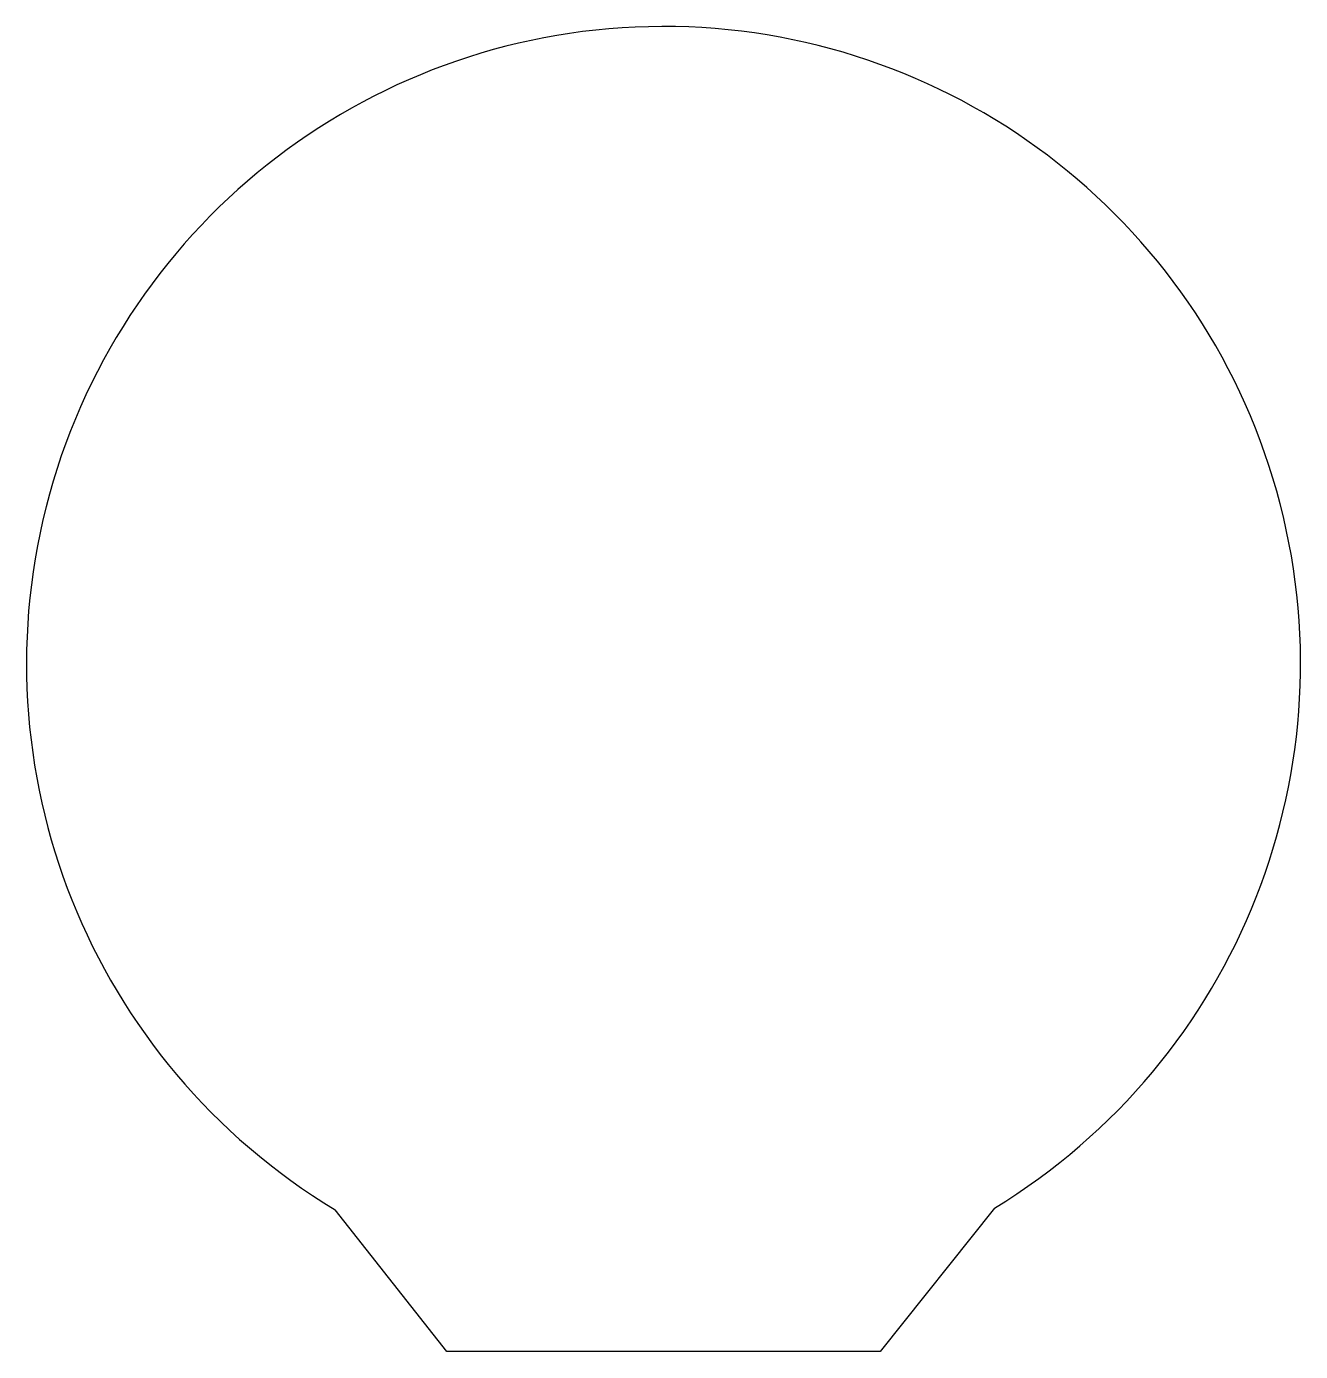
# Model space of a CAD drawing. Header units: millimetres. Extents: x -22 to 22, y -23.8 to 22.
import ezdxf

# ---------------------------------------------------------------- set-up
doc = ezdxf.new("R2010")
doc.units = ezdxf.units.MM

msp = doc.modelspace()

# ---------------------------------------------------------------- linework, layer by layer
at = {"color": 7, "linetype": 'Continuous', "lineweight": 25}
for p, q in [((-7.486, -23.75), (-11.338, -18.853)), ((11.428, -18.799), (7.482, -23.75)), ((7.482, -23.75), (-7.486, -23.75))]:
    msp.add_line(p, q, dxfattribs=at)
msp.add_arc((0, 0), 22, 301.2969, 238.9777, dxfattribs=at)

doc.saveas('drawing.dxf')
